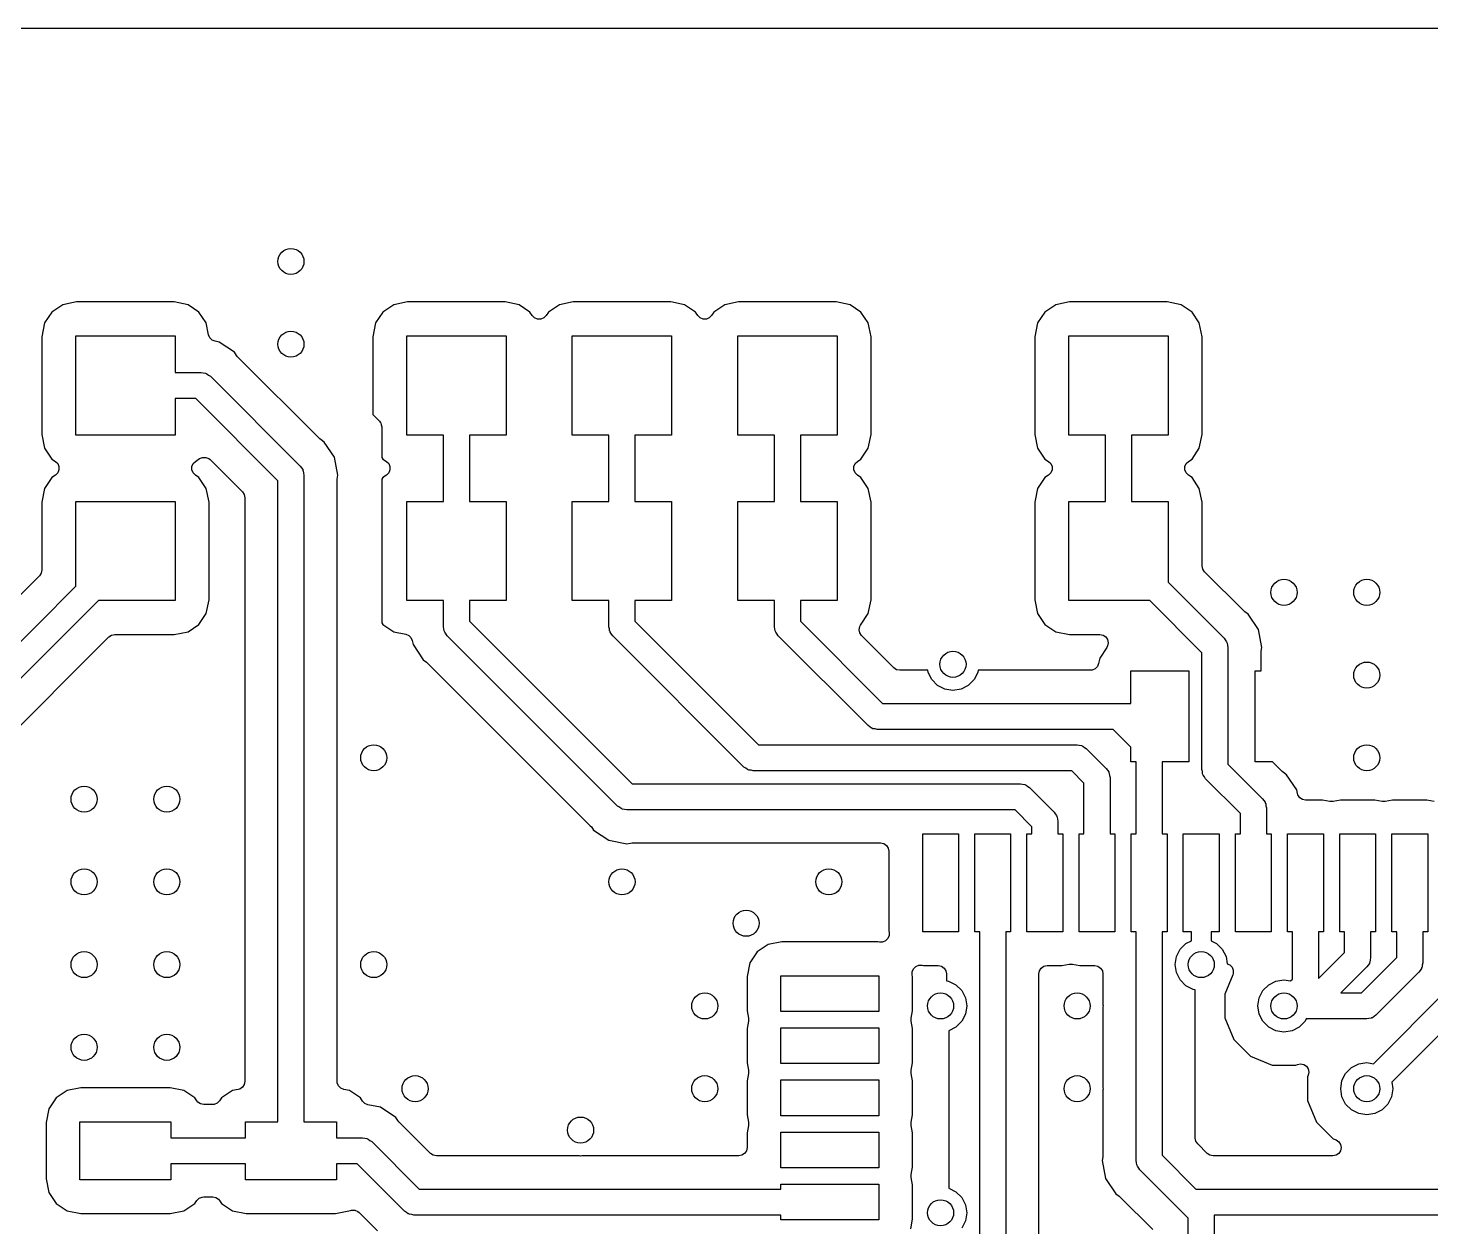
# Model space of a CAD drawing. Extents: x 0.03 to 3.17, y 0.03 to 3.97.
# Drawn here: x 1.516 to 2.364, y 3.241 to 3.966 of the extents above; entities that cross this region are included whole.
import ezdxf

# ---------------------------------------------------------------- set-up
doc = ezdxf.new("R2010")
doc.units = 0
doc.header["$MEASUREMENT"] = 0
doc.layers.add('BLACK', color=7, linetype='CONTINUOUS')

msp = doc.modelspace()

# ---------------------------------------------------------------- linework, layer by layer
at = {"layer": 'BLACK', "linetype": 'CONTINUOUS'}
for p, q in [((0.038937, 3.96606), (3.16106, 3.96606)), ((1.5372, 3.79884), (1.53058, 3.79442)), ((1.54549, 3.80049), (1.5372, 3.79884)), ((1.60451, 3.80049), (1.54549, 3.80049)), ((1.6128, 3.79884), (1.60451, 3.80049)), ((1.61942, 3.79442), (1.6128, 3.79884)), ((1.7372, 3.79884), (1.73058, 3.79442)), ((1.74549, 3.80049), (1.7372, 3.79884)), ((1.80451, 3.80049), (1.74549, 3.80049)), ((1.8128, 3.79884), (1.80451, 3.80049)), ((1.81942, 3.79442), (1.8128, 3.79884)), ((1.8372, 3.79884), (1.83058, 3.79442)), ((1.84549, 3.80049), (1.8372, 3.79884)), ((1.90451, 3.80049), (1.84549, 3.80049)), ((1.9128, 3.79884), (1.90451, 3.80049)), ((1.91942, 3.79442), (1.9128, 3.79884)), ((1.9372, 3.79884), (1.93058, 3.79442)), ((1.94549, 3.80049), (1.9372, 3.79884)), ((2.00451, 3.80049), (1.94549, 3.80049)), ((2.0128, 3.79884), (2.00451, 3.80049)), ((2.01942, 3.79442), (2.0128, 3.79884)), ((2.1372, 3.79884), (2.13058, 3.79442)), ((2.14549, 3.80049), (2.1372, 3.79884)), ((2.20451, 3.80049), (2.14549, 3.80049)), ((2.2128, 3.79884), (2.20451, 3.80049)), ((2.21942, 3.79442), (2.2128, 3.79884)), ((1.53058, 3.79442), (1.52616, 3.7878)), ((1.62384, 3.7878), (1.61942, 3.79442)), ((1.73058, 3.79442), (1.72616, 3.7878)), ((1.82084, 3.79229), (1.81942, 3.79442)), ((1.82222, 3.79091), (1.82084, 3.79229)), ((1.82402, 3.79016), (1.82222, 3.79091)), ((1.82598, 3.79016), (1.82402, 3.79016)), ((1.82778, 3.79091), (1.82598, 3.79016)), ((1.82916, 3.79229), (1.82778, 3.79091)), ((1.83058, 3.79442), (1.82916, 3.79229)), ((1.92084, 3.79229), (1.91942, 3.79442)), ((1.92222, 3.79091), (1.92084, 3.79229)), ((1.92402, 3.79016), (1.92222, 3.79091)), ((1.92598, 3.79016), (1.92402, 3.79016)), ((1.92778, 3.79091), (1.92598, 3.79016)), ((1.92916, 3.79229), (1.92778, 3.79091)), ((1.93058, 3.79442), (1.92916, 3.79229)), ((2.02384, 3.7878), (2.01942, 3.79442)), ((2.13058, 3.79442), (2.12616, 3.7878)), ((2.22384, 3.7878), (2.21942, 3.79442)), ((1.52616, 3.7878), (1.52451, 3.77951)), ((1.62526, 3.78067), (1.62384, 3.7878)), ((1.62601, 3.77887), (1.62526, 3.78067)), ((1.72616, 3.7878), (1.72451, 3.77951)), ((2.02549, 3.77951), (2.02384, 3.7878)), ((2.12616, 3.7878), (2.12451, 3.77951)), ((2.22549, 3.77951), (2.22384, 3.7878)), ((1.52451, 3.77951), (1.52451, 3.72049)), ((1.545, 3.72), (1.545, 3.78)), ((1.545, 3.78), (1.605, 3.78)), ((1.605, 3.78), (1.605, 3.75787)), ((1.62738, 3.77749), (1.62601, 3.77887)), ((1.62919, 3.77674), (1.62738, 3.77749)), ((1.63162, 3.77626), (1.62919, 3.77674)), ((1.64084, 3.7701), (1.63162, 3.77626)), ((1.72451, 3.77951), (1.72451, 3.73245)), ((1.745, 3.72), (1.745, 3.78)), ((1.745, 3.78), (1.805, 3.78)), ((1.805, 3.78), (1.805, 3.72)), ((1.845, 3.72), (1.845, 3.78)), ((1.845, 3.78), (1.905, 3.78)), ((1.905, 3.78), (1.905, 3.72)), ((1.945, 3.72), (1.945, 3.78)), ((1.945, 3.78), (2.005, 3.78)), ((2.005, 3.78), (2.005, 3.72)), ((2.02549, 3.72049), (2.02549, 3.77951)), ((2.12451, 3.77951), (2.12451, 3.72049)), ((2.145, 3.72), (2.145, 3.78)), ((2.145, 3.78), (2.205, 3.78)), ((2.205, 3.78), (2.205, 3.72)), ((2.22549, 3.72049), (2.22549, 3.77951)), ((1.64213, 3.76818), (1.64084, 3.7701)), ((1.64275, 3.76742), (1.64213, 3.76818)), ((1.69242, 3.71775), (1.64275, 3.76742)), ((1.605, 3.75787), (1.62076, 3.75787)), ((1.62076, 3.75787), (1.62204, 3.75758)), ((1.62204, 3.75758), (1.62335, 3.75743)), ((1.62335, 3.75743), (1.62373, 3.75719)), ((1.62373, 3.75719), (1.62418, 3.75709)), ((1.62418, 3.75709), (1.6252, 3.75627)), ((1.6252, 3.75627), (1.62632, 3.75557)), ((1.62632, 3.75557), (1.68058, 3.70131)), ((1.61749, 3.74213), (1.605, 3.74213)), ((1.605, 3.74213), (1.605, 3.72)), ((1.66713, 3.69249), (1.61749, 3.74213)), ((1.72451, 3.73245), (1.72848, 3.72848)), ((1.72848, 3.72848), (1.729, 3.72778)), ((1.729, 3.72778), (1.72914, 3.72766)), ((1.72914, 3.72766), (1.72917, 3.72755)), ((1.72917, 3.72755), (1.72932, 3.72735)), ((1.72932, 3.72735), (1.72958, 3.72616)), ((1.72958, 3.72616), (1.72992, 3.725)), ((1.72992, 3.725), (1.72992, 3.70657)), ((1.52451, 3.72049), (1.52616, 3.7122)), ((1.605, 3.72), (1.545, 3.72)), ((1.69318, 3.71713), (1.69242, 3.71775)), ((1.6951, 3.71584), (1.69318, 3.71713)), ((1.70126, 3.70662), (1.6951, 3.71584)), ((1.76713, 3.72), (1.745, 3.72)), ((1.76713, 3.68), (1.76713, 3.72)), ((1.805, 3.72), (1.78287, 3.72)), ((1.78287, 3.72), (1.78287, 3.68)), ((1.86713, 3.72), (1.845, 3.72)), ((1.86713, 3.68), (1.86713, 3.72)), ((1.905, 3.72), (1.88287, 3.72)), ((1.88287, 3.72), (1.88287, 3.68)), ((1.96713, 3.72), (1.945, 3.72)), ((1.96713, 3.68), (1.96713, 3.72)), ((2.005, 3.72), (1.98287, 3.72)), ((1.98287, 3.72), (1.98287, 3.68)), ((2.02384, 3.7122), (2.02549, 3.72049)), ((2.12451, 3.72049), (2.12616, 3.7122)), ((2.16713, 3.72), (2.145, 3.72)), ((2.16713, 3.68), (2.16713, 3.72)), ((2.205, 3.72), (2.18287, 3.72)), ((2.18287, 3.72), (2.18287, 3.68)), ((2.22384, 3.7122), (2.22549, 3.72049)), ((1.52616, 3.7122), (1.53058, 3.70558)), ((1.53058, 3.70558), (1.53271, 3.70416)), ((1.53271, 3.70416), (1.53409, 3.70278)), ((1.61591, 3.70278), (1.61729, 3.70416)), ((1.61729, 3.70416), (1.6198, 3.70584)), ((1.6198, 3.70584), (1.6216, 3.70658)), ((1.6216, 3.70658), (1.62355, 3.70658)), ((1.62355, 3.70658), (1.62536, 3.70584)), ((1.62536, 3.70584), (1.62611, 3.70521)), ((1.62611, 3.70521), (1.64566, 3.68567)), ((1.70342, 3.69575), (1.70126, 3.70662)), ((1.72992, 3.70657), (1.73058, 3.70558)), ((1.73058, 3.70558), (1.73271, 3.70416)), ((1.73271, 3.70416), (1.73409, 3.70278)), ((2.01591, 3.70278), (2.01729, 3.70416)), ((2.01729, 3.70416), (2.01942, 3.70558)), ((2.01942, 3.70558), (2.02384, 3.7122)), ((2.12616, 3.7122), (2.13058, 3.70558)), ((2.13058, 3.70558), (2.13271, 3.70416)), ((2.13271, 3.70416), (2.13409, 3.70278)), ((2.21591, 3.70278), (2.21729, 3.70416)), ((2.21729, 3.70416), (2.21942, 3.70558)), ((2.21942, 3.70558), (2.22384, 3.7122)), ((1.53271, 3.69584), (1.53058, 3.69442)), ((1.53409, 3.69722), (1.53271, 3.69584)), ((1.53409, 3.70278), (1.53484, 3.70098)), ((1.53484, 3.69902), (1.53409, 3.69722)), ((1.53484, 3.70098), (1.53484, 3.69902)), ((1.61516, 3.70098), (1.61591, 3.70278)), ((1.61516, 3.69902), (1.61516, 3.70098)), ((1.61591, 3.69722), (1.61516, 3.69902)), ((1.61729, 3.69584), (1.61591, 3.69722)), ((1.61942, 3.69442), (1.61729, 3.69584)), ((1.68058, 3.70131), (1.68128, 3.70019)), ((1.68128, 3.70019), (1.6821, 3.69916)), ((1.6821, 3.69916), (1.6822, 3.69872)), ((1.6822, 3.69872), (1.68244, 3.69834)), ((1.68244, 3.69834), (1.68258, 3.69703)), ((1.68258, 3.69703), (1.68287, 3.69575)), ((1.68287, 3.69575), (1.68287, 3.305)), ((1.70297, 3.69349), (1.70342, 3.69575)), ((1.73271, 3.69584), (1.73058, 3.69442)), ((1.73409, 3.69722), (1.73271, 3.69584)), ((1.73409, 3.70278), (1.73484, 3.70098)), ((1.73484, 3.69902), (1.73409, 3.69722)), ((1.73484, 3.70098), (1.73484, 3.69902)), ((2.01516, 3.70098), (2.01591, 3.70278)), ((2.01516, 3.69902), (2.01516, 3.70098)), ((2.01591, 3.69722), (2.01516, 3.69902)), ((2.01729, 3.69584), (2.01591, 3.69722)), ((2.01942, 3.69442), (2.01729, 3.69584)), ((2.13271, 3.69584), (2.13058, 3.69442)), ((2.13409, 3.69722), (2.13271, 3.69584)), ((2.13409, 3.70278), (2.13484, 3.70098)), ((2.13484, 3.69902), (2.13409, 3.69722)), ((2.13484, 3.70098), (2.13484, 3.69902)), ((2.21516, 3.70098), (2.21591, 3.70278)), ((2.21516, 3.69902), (2.21516, 3.70098)), ((2.21591, 3.69722), (2.21516, 3.69902)), ((2.21729, 3.69584), (2.21591, 3.69722)), ((2.21942, 3.69442), (2.21729, 3.69584)), ((1.52616, 3.6878), (1.52451, 3.67951)), ((1.53058, 3.69442), (1.52616, 3.6878)), ((1.62384, 3.6878), (1.61942, 3.69442)), ((1.62549, 3.67951), (1.62384, 3.6878)), ((1.66713, 3.305), (1.66713, 3.69249)), ((1.70287, 3.69251), (1.70297, 3.69349)), ((1.70287, 3.32942), (1.70287, 3.69251)), ((1.73058, 3.69442), (1.72992, 3.69343)), ((1.72992, 3.69343), (1.72992, 3.60657)), ((2.02384, 3.6878), (2.01942, 3.69442)), ((2.02549, 3.67951), (2.02384, 3.6878)), ((2.12616, 3.6878), (2.12451, 3.67951)), ((2.13058, 3.69442), (2.12616, 3.6878)), ((2.22384, 3.6878), (2.21942, 3.69442)), ((2.22549, 3.67951), (2.22384, 3.6878)), ((1.52451, 3.67951), (1.52451, 3.6385)), ((1.545, 3.62864), (1.545, 3.68)), ((1.545, 3.68), (1.605, 3.68)), ((1.605, 3.68), (1.605, 3.62)), ((1.62549, 3.62049), (1.62549, 3.67951)), ((1.64566, 3.68567), (1.64675, 3.68404)), ((1.64675, 3.68404), (1.64713, 3.68213)), ((1.64713, 3.68213), (1.64713, 3.32942)), ((1.745, 3.62), (1.745, 3.68)), ((1.745, 3.68), (1.76713, 3.68)), ((1.78287, 3.68), (1.805, 3.68)), ((1.805, 3.68), (1.805, 3.62)), ((1.845, 3.62), (1.845, 3.68)), ((1.845, 3.68), (1.86713, 3.68)), ((1.88287, 3.68), (1.905, 3.68)), ((1.905, 3.68), (1.905, 3.62)), ((1.945, 3.62), (1.945, 3.68)), ((1.945, 3.68), (1.96713, 3.68)), ((1.98287, 3.68), (2.005, 3.68)), ((2.005, 3.68), (2.005, 3.62)), ((2.02549, 3.62049), (2.02549, 3.67951)), ((2.12451, 3.67951), (2.12451, 3.62049)), ((2.145, 3.62), (2.145, 3.68)), ((2.145, 3.68), (2.16713, 3.68)), ((2.18287, 3.68), (2.205, 3.68)), ((2.205, 3.68), (2.205, 3.63114)), ((2.22549, 3.641), (2.22549, 3.67951)), ((1.52413, 3.63659), (1.52305, 3.63497)), ((1.52451, 3.6385), (1.52413, 3.63659)), ((2.22587, 3.63909), (2.22549, 3.641)), ((2.22695, 3.63747), (2.22587, 3.63909)), ((2.25067, 3.61375), (2.22695, 3.63747)), ((1.52305, 3.63497), (1.41253, 3.52445)), ((1.41886, 3.5025), (1.545, 3.62864)), ((2.205, 3.63114), (2.23883, 3.59731)), ((1.55864, 3.62), (1.43, 3.49136)), ((1.605, 3.62), (1.55864, 3.62)), ((1.62384, 3.6122), (1.62549, 3.62049)), ((1.76713, 3.62), (1.745, 3.62)), ((1.76713, 3.60425), (1.76713, 3.62)), ((1.805, 3.62), (1.78287, 3.62)), ((1.78287, 3.62), (1.78287, 3.60751)), ((1.86713, 3.62), (1.845, 3.62)), ((1.86713, 3.60425), (1.86713, 3.62)), ((1.905, 3.62), (1.88287, 3.62)), ((1.88287, 3.62), (1.88287, 3.60751)), ((1.96713, 3.62), (1.945, 3.62)), ((1.96713, 3.60425), (1.96713, 3.62)), ((2.005, 3.62), (1.98287, 3.62)), ((1.98287, 3.62), (1.98287, 3.60751)), ((2.02384, 3.6122), (2.02549, 3.62049)), ((2.12451, 3.62049), (2.12616, 3.6122)), ((2.19386, 3.62), (2.145, 3.62)), ((2.22537, 3.58849), (2.19386, 3.62)), ((1.61942, 3.60558), (1.62384, 3.6122)), ((2.01916, 3.6052), (2.02384, 3.6122)), ((2.12616, 3.6122), (2.13058, 3.60558)), ((2.25143, 3.61313), (2.25067, 3.61375)), ((2.25334, 3.61185), (2.25143, 3.61313)), ((2.2595, 3.60263), (2.25334, 3.61185)), ((1.6128, 3.60116), (1.61942, 3.60558)), ((1.72992, 3.60657), (1.73058, 3.60558)), ((1.73058, 3.60558), (1.7372, 3.60116)), ((1.76742, 3.60297), (1.76713, 3.60425)), ((1.76756, 3.60166), (1.76742, 3.60297)), ((1.78287, 3.60751), (1.88114, 3.50925)), ((1.86742, 3.60297), (1.86713, 3.60425)), ((1.86756, 3.60166), (1.86742, 3.60297)), ((1.88287, 3.60751), (1.95751, 3.53287)), ((1.96742, 3.60297), (1.96713, 3.60425)), ((1.96756, 3.60166), (1.96742, 3.60297)), ((1.98287, 3.60751), (2.03251, 3.55787)), ((2.01832, 3.60242), (2.0187, 3.60433)), ((2.0187, 3.60433), (2.01916, 3.6052)), ((2.13058, 3.60558), (2.1372, 3.60116)), ((2.26167, 3.59175), (2.2595, 3.60263)), ((1.45195, 3.48503), (1.56497, 3.59805)), ((1.56497, 3.59805), (1.56659, 3.59913)), ((1.56659, 3.59913), (1.5685, 3.59951)), ((1.5685, 3.59951), (1.60451, 3.59951)), ((1.60451, 3.59951), (1.6128, 3.60116)), ((1.7372, 3.60116), (1.74433, 3.59974)), ((1.74433, 3.59974), (1.74613, 3.59899)), ((1.74613, 3.59899), (1.74751, 3.59762)), ((1.74751, 3.59762), (1.74826, 3.59581)), ((1.74826, 3.59581), (1.74874, 3.59338)), ((1.7678, 3.60128), (1.76756, 3.60166)), ((1.7679, 3.60084), (1.7678, 3.60128)), ((1.76872, 3.59981), (1.7679, 3.60084)), ((1.76942, 3.59869), (1.76872, 3.59981)), ((1.87231, 3.49581), (1.76942, 3.59869)), ((1.8678, 3.60128), (1.86756, 3.60166)), ((1.8679, 3.60084), (1.8678, 3.60128)), ((1.86872, 3.59981), (1.8679, 3.60084)), ((1.86942, 3.59869), (1.86872, 3.59981)), ((1.94868, 3.51943), (1.86942, 3.59869)), ((1.9678, 3.60128), (1.96756, 3.60166)), ((1.9679, 3.60084), (1.9678, 3.60128)), ((1.96872, 3.59981), (1.9679, 3.60084)), ((1.96942, 3.59869), (1.96872, 3.59981)), ((2.02368, 3.54443), (1.96942, 3.59869)), ((2.0187, 3.60051), (2.01832, 3.60242)), ((2.01979, 3.59889), (2.0187, 3.60051)), ((2.03933, 3.57934), (2.01979, 3.59889)), ((2.1372, 3.60116), (2.14549, 3.59951)), ((2.14549, 3.59951), (2.1638, 3.59951)), ((2.1638, 3.59951), (2.16571, 3.59913)), ((2.16571, 3.59913), (2.16733, 3.59805)), ((2.16733, 3.59805), (2.16842, 3.59642)), ((2.16842, 3.59642), (2.1688, 3.59451)), ((2.1688, 3.59451), (2.16842, 3.5926)), ((2.23883, 3.59731), (2.23952, 3.5962)), ((2.23952, 3.5962), (2.24034, 3.59517)), ((2.24034, 3.59517), (2.24044, 3.59473)), ((2.24044, 3.59473), (2.24068, 3.59434)), ((2.24068, 3.59434), (2.24083, 3.59303)), ((1.74874, 3.59338), (1.7549, 3.58416)), ((2.16796, 3.59173), (2.16366, 3.5853)), ((2.16842, 3.5926), (2.16796, 3.59173)), ((2.22537, 3.51793), (2.22537, 3.58849)), ((2.24083, 3.59303), (2.24112, 3.59175)), ((2.24112, 3.59175), (2.24112, 3.52119)), ((2.26112, 3.58851), (2.26122, 3.58949)), ((2.26112, 3.5775), (2.26112, 3.58851)), ((2.26122, 3.58949), (2.26167, 3.59175)), ((1.7549, 3.58416), (1.75682, 3.58287)), ((1.75682, 3.58287), (1.75758, 3.58225)), ((1.75758, 3.58225), (1.85588, 3.48396)), ((2.04096, 3.57825), (2.03933, 3.57934)), ((2.04287, 3.57787), (2.04096, 3.57825)), ((2.05983, 3.57787), (2.04287, 3.57787)), ((2.06002, 3.57663), (2.05983, 3.57787)), ((2.09017, 3.57787), (2.08998, 3.57663)), ((2.15808, 3.57787), (2.09017, 3.57787)), ((2.15905, 3.57797), (2.15808, 3.57787)), ((2.16086, 3.57872), (2.15905, 3.57797)), ((2.16224, 3.5801), (2.16086, 3.57872)), ((2.16298, 3.5819), (2.16224, 3.5801)), ((2.16366, 3.5853), (2.16298, 3.5819)), ((2.1825, 3.5775), (2.2175, 3.5775)), ((2.1825, 3.55787), (2.1825, 3.5775)), ((2.2175, 3.5775), (2.2175, 3.5225)), ((2.2575, 3.5225), (2.2575, 3.5775)), ((2.2575, 3.5775), (2.26112, 3.5775)), ((2.06226, 3.57224), (2.06002, 3.57663)), ((2.06574, 3.56876), (2.06226, 3.57224)), ((2.07013, 3.56652), (2.06574, 3.56876)), ((2.08426, 3.56876), (2.07987, 3.56652)), ((2.08774, 3.57224), (2.08426, 3.56876)), ((2.08998, 3.57663), (2.08774, 3.57224)), ((2.075, 3.56575), (2.07013, 3.56652)), ((2.07987, 3.56652), (2.075, 3.56575)), ((2.03251, 3.55787), (2.1825, 3.55787)), ((2.0248, 3.54373), (2.02368, 3.54443)), ((2.02582, 3.54291), (2.0248, 3.54373)), ((2.02627, 3.54281), (2.02582, 3.54291)), ((2.02665, 3.54257), (2.02627, 3.54281)), ((2.02796, 3.54242), (2.02665, 3.54257)), ((2.02924, 3.54213), (2.02796, 3.54242)), ((2.17174, 3.54213), (2.02924, 3.54213)), ((2.1825, 3.53136), (2.17174, 3.54213)), ((1.95751, 3.53287), (2.15001, 3.53287)), ((2.15001, 3.53287), (2.1513, 3.53258)), ((2.1513, 3.53258), (2.1526, 3.53243)), ((2.1526, 3.53243), (2.15299, 3.53219)), ((2.15299, 3.53219), (2.15343, 3.53209)), ((2.15343, 3.53209), (2.15445, 3.53127)), ((2.15445, 3.53127), (2.15557, 3.53057)), ((2.15557, 3.53057), (2.16759, 3.51855)), ((2.1825, 3.5225), (2.1825, 3.53136)), ((1.9498, 3.51873), (1.94868, 3.51943)), ((1.95082, 3.51791), (1.9498, 3.51873)), ((1.95127, 3.51781), (1.95082, 3.51791)), ((1.95165, 3.51757), (1.95127, 3.51781)), ((2.16759, 3.51855), (2.16828, 3.51744)), ((2.18563, 3.5225), (2.1825, 3.5225)), ((2.18563, 3.47894), (2.18563, 3.5225)), ((2.2175, 3.5225), (2.20138, 3.5225)), ((2.20138, 3.5225), (2.20138, 3.47894)), ((2.22567, 3.51665), (2.22537, 3.51793)), ((2.24112, 3.52119), (2.26207, 3.50024)), ((2.2681, 3.5225), (2.2575, 3.5225)), ((2.27392, 3.51668), (2.2681, 3.5225)), ((1.88114, 3.50925), (2.11576, 3.50925)), ((1.95296, 3.51742), (1.95165, 3.51757)), ((1.95424, 3.51713), (1.95296, 3.51742)), ((2.14674, 3.51713), (1.95424, 3.51713)), ((2.11576, 3.50925), (2.11704, 3.50896)), ((2.15413, 3.50973), (2.14674, 3.51713)), ((2.15413, 3.47894), (2.15413, 3.50973)), ((2.16828, 3.51744), (2.1691, 3.51641)), ((2.1691, 3.51641), (2.1692, 3.51597)), ((2.1692, 3.51597), (2.16944, 3.51558)), ((2.16944, 3.51558), (2.16959, 3.51427)), ((2.16959, 3.51427), (2.16988, 3.51299)), ((2.16988, 3.51299), (2.16988, 3.47894)), ((2.22581, 3.51534), (2.22567, 3.51665)), ((2.22605, 3.51496), (2.22581, 3.51534)), ((2.22615, 3.51452), (2.22605, 3.51496)), ((2.22697, 3.51349), (2.22615, 3.51452)), ((2.22767, 3.51237), (2.22697, 3.51349)), ((2.24862, 3.49142), (2.22767, 3.51237)), ((2.27467, 3.51606), (2.27392, 3.51668)), ((2.27659, 3.51478), (2.27467, 3.51606)), ((2.28275, 3.50556), (2.27659, 3.51478)), ((2.11704, 3.50896), (2.11835, 3.50881)), ((2.11835, 3.50881), (2.11873, 3.50857)), ((2.11873, 3.50857), (2.11918, 3.50847)), ((2.11918, 3.50847), (2.1202, 3.50765)), ((2.1202, 3.50765), (2.12132, 3.50695)), ((2.12132, 3.50695), (2.13609, 3.49217)), ((2.28317, 3.50345), (2.28275, 3.50556)), ((2.28346, 3.50251), (2.28317, 3.50345)), ((2.28454, 3.50089), (2.28346, 3.50251)), ((2.28616, 3.49981), (2.28454, 3.50089)), ((1.87342, 3.49511), (1.87231, 3.49581)), ((1.87445, 3.49429), (1.87342, 3.49511)), ((1.87489, 3.49419), (1.87445, 3.49429)), ((1.87527, 3.49395), (1.87489, 3.49419)), ((1.87658, 3.4938), (1.87527, 3.49395)), ((1.87786, 3.4935), (1.87658, 3.4938)), ((2.11249, 3.4935), (1.87786, 3.4935)), ((2.12264, 3.48335), (2.11249, 3.4935)), ((2.26207, 3.50024), (2.26277, 3.49913)), ((2.26277, 3.49913), (2.26359, 3.4981)), ((2.26359, 3.4981), (2.26369, 3.49766)), ((2.26369, 3.49766), (2.26393, 3.49727)), ((2.26393, 3.49727), (2.26408, 3.49597)), ((2.26408, 3.49597), (2.26437, 3.49469)), ((2.26437, 3.49469), (2.26437, 3.47894)), ((2.28808, 3.49943), (2.28616, 3.49981)), ((2.29833, 3.49943), (2.28808, 3.49943)), ((2.30276, 3.49854), (2.29833, 3.49943)), ((2.30472, 3.49854), (2.30276, 3.49854)), ((2.30915, 3.49943), (2.30472, 3.49854)), ((2.32982, 3.49943), (2.30915, 3.49943)), ((2.33426, 3.49854), (2.32982, 3.49943)), ((2.33621, 3.49854), (2.33426, 3.49854)), ((2.34065, 3.49943), (2.33621, 3.49854)), ((2.36132, 3.49943), (2.34065, 3.49943)), ((2.36576, 3.49854), (2.36132, 3.49943)), ((1.85588, 3.48396), (1.8565, 3.4832)), ((2.13609, 3.49217), (2.13679, 3.49106)), ((2.13679, 3.49106), (2.13761, 3.49003)), ((2.13761, 3.49003), (2.13771, 3.48959)), ((2.13771, 3.48959), (2.13795, 3.4892)), ((2.13795, 3.4892), (2.13809, 3.4879)), ((2.13809, 3.4879), (2.13839, 3.48661)), ((2.13839, 3.48661), (2.13839, 3.47894)), ((2.24862, 3.47894), (2.24862, 3.49142)), ((1.8565, 3.4832), (1.85778, 3.48128)), ((1.85778, 3.48128), (1.867, 3.47512)), ((2.05669, 3.41988), (2.05669, 3.47894)), ((2.05669, 3.47894), (2.07835, 3.47894)), ((2.07835, 3.47894), (2.07835, 3.41988)), ((2.08819, 3.41988), (2.08819, 3.47894)), ((2.08819, 3.47894), (2.10984, 3.47894)), ((2.10984, 3.47894), (2.10984, 3.41988)), ((2.11969, 3.41988), (2.11969, 3.47894)), ((2.11969, 3.47894), (2.12264, 3.47894)), ((2.12264, 3.47894), (2.12264, 3.48335)), ((2.13839, 3.47894), (2.14134, 3.47894)), ((2.14134, 3.47894), (2.14134, 3.41988)), ((2.15118, 3.41988), (2.15118, 3.47894)), ((2.15118, 3.47894), (2.15413, 3.47894)), ((2.16988, 3.47894), (2.17283, 3.47894)), ((2.17283, 3.47894), (2.17283, 3.41988)), ((2.18268, 3.41988), (2.18268, 3.47894)), ((2.18268, 3.47894), (2.18563, 3.47894)), ((2.20138, 3.47894), (2.20433, 3.47894)), ((2.20433, 3.47894), (2.20433, 3.41988)), ((2.21417, 3.41988), (2.21417, 3.47894)), ((2.21417, 3.47894), (2.23583, 3.47894)), ((2.23583, 3.47894), (2.23583, 3.41988)), ((2.24567, 3.41988), (2.24567, 3.47894)), ((2.24567, 3.47894), (2.24862, 3.47894)), ((2.26437, 3.47894), (2.26732, 3.47894)), ((2.26732, 3.47894), (2.26732, 3.41988)), ((2.27717, 3.41988), (2.27717, 3.47894)), ((2.27717, 3.47894), (2.29882, 3.47894)), ((2.29882, 3.47894), (2.29882, 3.41988)), ((2.30866, 3.41988), (2.30866, 3.47894)), ((2.30866, 3.47894), (2.33031, 3.47894)), ((2.33031, 3.47894), (2.33031, 3.41988)), ((2.34016, 3.41988), (2.34016, 3.47894)), ((2.34016, 3.47894), (2.36181, 3.47894)), ((2.36181, 3.47894), (2.36181, 3.41988)), ((1.867, 3.47512), (1.87787, 3.47296)), ((1.87787, 3.47296), (1.88014, 3.47341)), ((1.88014, 3.47341), (1.88111, 3.4735)), ((1.88111, 3.4735), (2.0312, 3.4735)), ((2.0312, 3.4735), (2.03312, 3.47312)), ((2.03312, 3.47312), (2.03474, 3.47204)), ((2.03474, 3.47204), (2.03582, 3.47042)), ((2.03582, 3.47042), (2.0362, 3.4685)), ((2.0362, 3.4685), (2.0362, 3.42037)), ((2.03638, 3.41755), (2.03563, 3.41575)), ((2.0362, 3.42037), (2.03638, 3.4195)), ((2.03638, 3.4195), (2.03638, 3.41755)), ((2.07835, 3.41988), (2.05669, 3.41988)), ((2.09114, 3.41988), (2.08819, 3.41988)), ((2.09114, 3.16949), (2.09114, 3.41988)), ((2.10984, 3.41988), (2.10689, 3.41988)), ((2.10689, 3.41988), (2.10689, 3.17275)), ((2.14134, 3.41988), (2.11969, 3.41988)), ((2.17283, 3.41988), (2.15118, 3.41988)), ((2.18563, 3.41988), (2.18268, 3.41988)), ((2.18563, 3.2815), (2.18563, 3.41988)), ((2.20433, 3.41988), (2.20138, 3.41988)), ((2.20138, 3.41988), (2.20138, 3.28476)), ((2.21909, 3.41988), (2.21417, 3.41988)), ((2.21909, 3.41445), (2.21909, 3.41988)), ((2.23583, 3.41988), (2.23091, 3.41988)), ((2.23091, 3.41988), (2.23091, 3.41445)), ((2.26732, 3.41988), (2.24567, 3.41988)), ((2.28012, 3.41988), (2.27717, 3.41988)), ((2.28012, 3.39125), (2.28012, 3.41988)), ((2.29882, 3.41988), (2.29587, 3.41988)), ((2.29587, 3.41988), (2.29587, 3.39165)), ((2.31161, 3.41988), (2.30866, 3.41988)), ((2.31161, 3.4074), (2.31161, 3.41988)), ((2.33031, 3.41988), (2.32736, 3.41988)), ((2.32736, 3.41988), (2.32736, 3.40412)), ((2.34311, 3.41988), (2.34016, 3.41988)), ((2.34311, 3.40425), (2.34311, 3.41988)), ((2.36181, 3.41988), (2.35886, 3.41988)), ((2.35886, 3.41988), (2.35886, 3.40097)), ((1.95664, 3.40773), (1.95222, 3.40111)), ((1.96326, 3.41215), (1.95664, 3.40773)), ((1.97156, 3.4138), (1.96326, 3.41215)), ((2.02963, 3.4138), (1.97156, 3.4138)), ((2.0305, 3.41362), (2.02963, 3.4138)), ((2.03245, 3.41362), (2.0305, 3.41362)), ((2.03425, 3.41437), (2.03245, 3.41362)), ((2.03563, 3.41575), (2.03425, 3.41437)), ((2.21002, 3.40487), (2.21226, 3.40926)), ((2.21226, 3.40926), (2.21574, 3.41274)), ((2.21574, 3.41274), (2.21909, 3.41445)), ((2.23091, 3.41445), (2.23426, 3.41274)), ((2.23426, 3.41274), (2.23774, 3.40926)), ((2.23774, 3.40926), (2.23998, 3.40487)), ((1.95222, 3.40111), (1.95057, 3.39281)), ((2.05256, 3.39882), (2.05436, 3.39957)), ((2.05436, 3.39957), (2.05631, 3.39957)), ((2.05631, 3.39957), (2.05719, 3.39939)), ((2.05719, 3.39939), (2.06614, 3.39939)), ((2.06614, 3.39939), (2.06806, 3.39901)), ((2.06806, 3.39901), (2.06968, 3.39793)), ((2.12835, 3.39793), (2.12998, 3.39901)), ((2.12998, 3.39901), (2.13189, 3.39939)), ((2.13189, 3.39939), (2.14085, 3.39939)), ((2.14085, 3.39939), (2.14528, 3.40027)), ((2.14528, 3.40027), (2.14724, 3.40027)), ((2.14724, 3.40027), (2.15167, 3.39939)), ((2.15167, 3.39939), (2.16063, 3.39939)), ((2.16063, 3.39939), (2.16254, 3.39901)), ((2.16254, 3.39901), (2.16417, 3.39793)), ((2.20925, 3.4), (2.21002, 3.40487)), ((2.21002, 3.39513), (2.20925, 3.4)), ((2.23998, 3.40487), (2.24068, 3.40043)), ((2.24068, 3.40043), (2.24222, 3.39979)), ((2.24222, 3.39979), (2.2436, 3.39841)), ((2.29587, 3.39165), (2.31161, 3.4074)), ((2.32174, 3.38287), (2.34311, 3.40425)), ((2.32576, 3.39968), (2.32506, 3.39857)), ((2.32658, 3.40071), (2.32576, 3.39968)), ((2.32668, 3.40115), (2.32658, 3.40071)), ((2.32692, 3.40153), (2.32668, 3.40115)), ((2.32707, 3.40284), (2.32692, 3.40153)), ((2.32736, 3.40412), (2.32707, 3.40284)), ((2.35856, 3.39969), (2.35842, 3.39838)), ((2.35886, 3.40097), (2.35856, 3.39969)), ((1.95057, 3.39281), (1.95057, 3.37215)), ((1.97106, 3.37165), (1.97106, 3.39331)), ((1.97106, 3.39331), (2.03012, 3.39331)), ((2.03012, 3.39331), (2.03012, 3.37165)), ((2.05043, 3.39564), (2.05118, 3.39744)), ((2.05043, 3.39369), (2.05043, 3.39564)), ((2.05061, 3.39281), (2.05043, 3.39369)), ((2.05061, 3.37215), (2.05061, 3.39281)), ((2.05118, 3.39744), (2.05256, 3.39882)), ((2.06968, 3.39793), (2.07076, 3.39631)), ((2.07076, 3.39631), (2.07114, 3.39439)), ((2.07114, 3.39439), (2.07114, 3.39017)), ((2.12689, 3.39439), (2.12727, 3.39631)), ((2.12689, 3.1831), (2.12689, 3.39439)), ((2.12727, 3.39631), (2.12835, 3.39793)), ((2.16417, 3.39793), (2.16525, 3.39631)), ((2.16525, 3.39631), (2.16563, 3.39439)), ((2.16563, 3.39439), (2.16563, 3.37575)), ((2.21226, 3.39074), (2.21002, 3.39513)), ((2.21574, 3.38726), (2.21226, 3.39074)), ((2.24406, 3.39372), (2.23925, 3.38211)), ((2.2436, 3.39841), (2.24434, 3.39661)), ((2.24434, 3.39466), (2.24406, 3.39372)), ((2.24434, 3.39661), (2.24434, 3.39466)), ((2.27013, 3.38998), (2.275, 3.39075)), ((2.275, 3.39075), (2.27898, 3.39012)), ((2.27898, 3.39012), (2.28012, 3.39125)), ((2.32506, 3.39857), (2.30936, 3.38287)), ((2.35655, 3.39542), (2.33056, 3.36942)), ((2.35725, 3.39653), (2.35655, 3.39542)), ((2.35807, 3.39756), (2.35725, 3.39653)), ((2.35817, 3.398), (2.35807, 3.39756)), ((2.35842, 3.39838), (2.35817, 3.398)), ((2.07114, 3.39017), (2.07239, 3.38998)), ((2.07239, 3.38998), (2.07678, 3.38774)), ((2.07678, 3.38774), (2.08026, 3.38426)), ((2.08026, 3.38426), (2.0825, 3.37987)), ((2.22013, 3.38502), (2.21574, 3.38726)), ((2.22138, 3.38483), (2.22013, 3.38502)), ((2.22138, 3.29511), (2.22138, 3.38483)), ((2.23925, 3.38211), (2.23925, 3.36789)), ((2.26002, 3.37987), (2.26226, 3.38426)), ((2.26226, 3.38426), (2.26574, 3.38774)), ((2.26574, 3.38774), (2.27013, 3.38998)), ((2.30936, 3.38287), (2.32174, 3.38287)), ((2.32898, 3.34012), (2.37461, 3.38574)), ((2.0825, 3.37987), (2.08327, 3.375)), ((2.08327, 3.375), (2.0825, 3.37013)), ((2.16563, 3.37575), (2.16575, 3.375)), ((2.16575, 3.375), (2.16563, 3.37425)), ((2.16563, 3.37425), (2.16563, 3.32575)), ((2.25925, 3.375), (2.26002, 3.37987)), ((2.26002, 3.37013), (2.25925, 3.375)), ((2.38805, 3.37691), (2.34012, 3.32898)), ((1.95057, 3.37215), (1.95146, 3.36771)), ((1.95146, 3.36576), (1.95057, 3.36132)), ((1.95146, 3.36771), (1.95146, 3.36576)), ((2.03012, 3.37165), (1.97106, 3.37165)), ((2.04973, 3.36771), (2.05061, 3.37215)), ((2.04973, 3.36576), (2.04973, 3.36771)), ((2.05061, 3.36132), (2.04973, 3.36576)), ((2.08026, 3.36574), (2.07678, 3.36226)), ((2.0825, 3.37013), (2.08026, 3.36574)), ((2.23925, 3.36789), (2.24469, 3.35475)), ((2.26226, 3.36574), (2.26002, 3.37013)), ((2.26574, 3.36226), (2.26226, 3.36574)), ((2.28774, 3.36574), (2.28426, 3.36226)), ((2.28844, 3.36713), (2.28774, 3.36574)), ((2.325, 3.36713), (2.28844, 3.36713)), ((2.32628, 3.36742), (2.325, 3.36713)), ((2.32759, 3.36756), (2.32628, 3.36742)), ((2.32797, 3.3678), (2.32759, 3.36756)), ((2.32841, 3.3679), (2.32797, 3.3678)), ((2.32944, 3.36872), (2.32841, 3.3679)), ((2.33056, 3.36942), (2.32944, 3.36872)), ((1.95057, 3.36132), (1.95057, 3.34065)), ((1.97106, 3.34016), (1.97106, 3.36181)), ((1.97106, 3.36181), (2.03012, 3.36181)), ((2.03012, 3.36181), (2.03012, 3.34016)), ((2.05061, 3.34065), (2.05061, 3.36132)), ((2.07678, 3.36226), (2.07244, 3.36005)), ((2.07244, 3.36005), (2.07244, 3.26495)), ((2.27013, 3.36002), (2.26574, 3.36226)), ((2.275, 3.35925), (2.27013, 3.36002)), ((2.27987, 3.36002), (2.275, 3.35925)), ((2.28426, 3.36226), (2.27987, 3.36002)), ((2.24469, 3.35475), (2.25475, 3.34469)), ((1.95057, 3.34065), (1.95146, 3.33621)), ((2.03012, 3.34016), (1.97106, 3.34016)), ((2.04973, 3.33621), (2.05061, 3.34065)), ((2.25475, 3.34469), (2.26789, 3.33925)), ((2.28211, 3.33925), (2.28315, 3.33968)), ((2.28315, 3.33968), (2.28506, 3.34006)), ((2.28506, 3.34006), (2.28698, 3.33968)), ((2.28698, 3.33968), (2.2886, 3.3386)), ((2.31574, 3.33774), (2.32013, 3.33998)), ((2.32013, 3.33998), (2.325, 3.34075)), ((2.325, 3.34075), (2.32898, 3.34012)), ((1.95146, 3.33426), (1.95057, 3.32982)), ((1.95146, 3.33621), (1.95146, 3.33426)), ((2.04973, 3.33426), (2.04973, 3.33621)), ((2.05061, 3.32982), (2.04973, 3.33426)), ((2.26789, 3.33925), (2.28211, 3.33925)), ((2.2886, 3.3386), (2.28968, 3.33698)), ((2.28968, 3.33315), (2.28925, 3.33211)), ((2.28925, 3.33211), (2.28925, 3.31789)), ((2.28968, 3.33698), (2.29006, 3.33506)), ((2.29006, 3.33506), (2.28968, 3.33315)), ((2.31002, 3.32987), (2.31226, 3.33426)), ((2.31226, 3.33426), (2.31574, 3.33774)), ((1.5397, 3.32384), (1.53308, 3.31942)), ((1.54799, 3.32549), (1.5397, 3.32384)), ((1.60201, 3.32549), (1.54799, 3.32549)), ((1.6103, 3.32384), (1.60201, 3.32549)), ((1.61692, 3.31942), (1.6103, 3.32384)), ((1.6397, 3.32384), (1.63308, 3.31942)), ((1.6431, 3.32452), (1.6397, 3.32384)), ((1.64404, 3.3248), (1.6431, 3.32452)), ((1.64566, 3.32589), (1.64404, 3.3248)), ((1.64675, 3.32751), (1.64566, 3.32589)), ((1.64713, 3.32942), (1.64675, 3.32751)), ((1.70297, 3.32845), (1.70287, 3.32942)), ((1.70372, 3.32664), (1.70297, 3.32845)), ((1.7051, 3.32526), (1.70372, 3.32664)), ((1.7069, 3.32452), (1.7051, 3.32526)), ((1.7103, 3.32384), (1.7069, 3.32452)), ((1.71692, 3.31942), (1.7103, 3.32384)), ((1.95057, 3.32982), (1.95057, 3.30915)), ((1.97106, 3.30866), (1.97106, 3.33031)), ((1.97106, 3.33031), (2.03012, 3.33031)), ((2.03012, 3.33031), (2.03012, 3.30866)), ((2.05061, 3.30915), (2.05061, 3.32982)), ((2.16563, 3.32575), (2.16575, 3.325)), ((2.16575, 3.325), (2.16563, 3.32425)), ((2.16563, 3.32425), (2.16563, 3.28473)), ((2.30925, 3.325), (2.31002, 3.32987)), ((2.31002, 3.32013), (2.30925, 3.325)), ((2.34075, 3.325), (2.33998, 3.32013)), ((2.34012, 3.32898), (2.34075, 3.325)), ((1.53308, 3.31942), (1.52866, 3.3128)), ((1.61814, 3.3176), (1.61692, 3.31942)), ((1.61876, 3.31684), (1.61814, 3.3176)), ((1.62038, 3.31575), (1.61876, 3.31684)), ((1.62229, 3.31537), (1.62038, 3.31575)), ((1.62771, 3.31537), (1.62229, 3.31537)), ((1.62868, 3.31547), (1.62771, 3.31537)), ((1.63048, 3.31622), (1.62868, 3.31547)), ((1.63186, 3.3176), (1.63048, 3.31622)), ((1.63308, 3.31942), (1.63186, 3.3176)), ((1.71826, 3.31741), (1.71692, 3.31942)), ((1.71964, 3.31603), (1.71826, 3.31741)), ((1.72144, 3.31528), (1.71964, 3.31603)), ((1.72912, 3.31376), (1.72144, 3.31528)), ((2.28925, 3.31789), (2.29469, 3.30475)), ((2.31226, 3.31574), (2.31002, 3.32013)), ((2.31574, 3.31226), (2.31226, 3.31574)), ((2.33774, 3.31574), (2.33426, 3.31226)), ((2.33998, 3.32013), (2.33774, 3.31574)), ((1.52866, 3.3128), (1.52701, 3.30451)), ((1.73834, 3.3076), (1.72912, 3.31376)), ((1.73963, 3.30568), (1.73834, 3.3076)), ((1.95057, 3.30915), (1.95146, 3.30472)), ((2.03012, 3.30866), (1.97106, 3.30866)), ((2.04973, 3.30472), (2.05061, 3.30915)), ((2.32013, 3.31002), (2.31574, 3.31226)), ((2.325, 3.30925), (2.32013, 3.31002)), ((2.32987, 3.31002), (2.325, 3.30925)), ((2.33426, 3.31226), (2.32987, 3.31002)), ((1.52701, 3.30451), (1.52701, 3.27049)), ((1.5475, 3.27), (1.5475, 3.305)), ((1.5475, 3.305), (1.6025, 3.305)), ((1.6025, 3.305), (1.6025, 3.29537)), ((1.6475, 3.29537), (1.6475, 3.305)), ((1.6475, 3.305), (1.66713, 3.305)), ((1.68287, 3.305), (1.7025, 3.305)), ((1.7025, 3.305), (1.7025, 3.29537)), ((1.74025, 3.30492), (1.73963, 3.30568)), ((1.75933, 3.28583), (1.74025, 3.30492)), ((1.95146, 3.30276), (1.95057, 3.29833)), ((1.95057, 3.29833), (1.95057, 3.28937)), ((1.95146, 3.30472), (1.95146, 3.30276)), ((1.97106, 3.27717), (1.97106, 3.29882)), ((1.97106, 3.29882), (2.03012, 3.29882)), ((2.03012, 3.29882), (2.03012, 3.27717)), ((2.04973, 3.30276), (2.04973, 3.30472)), ((2.05061, 3.29833), (2.04973, 3.30276)), ((2.05061, 3.27766), (2.05061, 3.29833)), ((2.29469, 3.30475), (2.30475, 3.29469)), ((1.6025, 3.29537), (1.6475, 3.29537)), ((1.7025, 3.29537), (1.71826, 3.29537)), ((1.71826, 3.29537), (1.71954, 3.29508)), ((1.71954, 3.29508), (1.72085, 3.29493)), ((1.72085, 3.29493), (1.72123, 3.29469)), ((1.72123, 3.29469), (1.72168, 3.29459)), ((1.72168, 3.29459), (1.7227, 3.29377)), ((1.7227, 3.29377), (1.72382, 3.29307)), ((1.72382, 3.29307), (1.75251, 3.26437)), ((1.95057, 3.28937), (1.95019, 3.28746)), ((2.22176, 3.2932), (2.22138, 3.29511)), ((2.22284, 3.29158), (2.22176, 3.2932)), ((2.22859, 3.28583), (2.22284, 3.29158)), ((2.30475, 3.29469), (2.30645, 3.29399)), ((2.30645, 3.29399), (2.30807, 3.29291)), ((2.30807, 3.29291), (2.30916, 3.29128)), ((2.30916, 3.29128), (2.30954, 3.28937)), ((2.30954, 3.28937), (2.30916, 3.28746)), ((1.76096, 3.28475), (1.75933, 3.28583)), ((1.76287, 3.28437), (1.76096, 3.28475)), ((1.84925, 3.28437), (1.76287, 3.28437)), ((1.85, 3.28425), (1.84925, 3.28437)), ((1.85075, 3.28437), (1.85, 3.28425)), ((1.94557, 3.28437), (1.85075, 3.28437)), ((1.94749, 3.28475), (1.94557, 3.28437)), ((1.94911, 3.28583), (1.94749, 3.28475)), ((1.95019, 3.28746), (1.94911, 3.28583)), ((2.16553, 3.28376), (2.16508, 3.2815)), ((2.16508, 3.2815), (2.16725, 3.27062)), ((2.16563, 3.28473), (2.16553, 3.28376)), ((2.18592, 3.28021), (2.18563, 3.2815)), ((2.20138, 3.28476), (2.22177, 3.26437)), ((2.23021, 3.28475), (2.22859, 3.28583)), ((2.23212, 3.28437), (2.23021, 3.28475)), ((2.30454, 3.28437), (2.23212, 3.28437)), ((2.30645, 3.28475), (2.30454, 3.28437)), ((2.30807, 3.28583), (2.30645, 3.28475)), ((2.30916, 3.28746), (2.30807, 3.28583)), ((1.6475, 3.27963), (1.6025, 3.27963)), ((1.6025, 3.27963), (1.6025, 3.27)), ((1.6475, 3.27), (1.6475, 3.27963)), ((1.71499, 3.27963), (1.7025, 3.27963)), ((1.7025, 3.27963), (1.7025, 3.27)), ((1.74368, 3.25093), (1.71499, 3.27963)), ((2.03012, 3.27717), (1.97106, 3.27717)), ((2.04973, 3.27322), (2.05061, 3.27766)), ((2.04973, 3.27127), (2.04973, 3.27322)), ((2.18607, 3.27891), (2.18592, 3.28021)), ((2.18631, 3.27852), (2.18607, 3.27891)), ((2.18641, 3.27808), (2.18631, 3.27852)), ((2.18723, 3.27705), (2.18641, 3.27808)), ((2.18793, 3.27594), (2.18723, 3.27705)), ((2.21713, 3.24674), (2.18793, 3.27594)), ((1.52701, 3.27049), (1.52866, 3.2622)), ((1.6025, 3.27), (1.5475, 3.27)), ((1.7025, 3.27), (1.6475, 3.27)), ((1.75251, 3.26437), (1.97106, 3.26437)), ((1.97106, 3.26437), (1.97106, 3.26732)), ((1.97106, 3.26732), (2.03012, 3.26732)), ((2.03012, 3.26732), (2.03012, 3.24567)), ((2.05061, 3.26683), (2.04973, 3.27127)), ((2.05061, 3.24616), (2.05061, 3.26683)), ((2.07244, 3.26495), (2.07678, 3.26274)), ((2.16725, 3.27062), (2.17341, 3.2614)), ((2.22177, 3.26437), (2.41988, 3.26437)), ((1.52866, 3.2622), (1.53308, 3.25558)), ((1.53308, 3.25558), (1.5397, 3.25116)), ((1.6103, 3.25116), (1.61692, 3.25558)), ((1.61692, 3.25558), (1.61814, 3.2574)), ((1.61814, 3.2574), (1.61952, 3.25878)), ((1.61952, 3.25878), (1.62132, 3.25953)), ((1.62132, 3.25953), (1.62229, 3.25963)), ((1.62229, 3.25963), (1.62771, 3.25963)), ((1.62771, 3.25963), (1.62962, 3.25925)), ((1.62962, 3.25925), (1.63124, 3.25816)), ((1.63124, 3.25816), (1.63186, 3.2574)), ((1.63186, 3.2574), (1.63308, 3.25558)), ((1.63308, 3.25558), (1.6397, 3.25116)), ((2.07678, 3.26274), (2.08026, 3.25926)), ((2.08026, 3.25926), (2.0825, 3.25487)), ((2.17341, 3.2614), (2.17533, 3.26012)), ((2.17533, 3.26012), (2.17608, 3.2595)), ((2.17608, 3.2595), (2.19566, 3.23992)), ((1.5397, 3.25116), (1.54799, 3.24951)), ((1.54799, 3.24951), (1.60201, 3.24951)), ((1.60201, 3.24951), (1.6103, 3.25116)), ((1.6397, 3.25116), (1.64799, 3.24951)), ((1.64799, 3.24951), (1.70201, 3.24951)), ((1.70201, 3.24951), (1.71089, 3.25128)), ((1.71089, 3.25128), (1.71161, 3.25158)), ((1.71161, 3.25158), (1.71356, 3.25158)), ((1.71356, 3.25158), (1.71536, 3.25083)), ((1.71536, 3.25083), (1.71612, 3.25021)), ((1.71612, 3.25021), (1.72725, 3.23908)), ((1.7448, 3.25023), (1.74368, 3.25093)), ((1.74582, 3.24941), (1.7448, 3.25023)), ((1.74627, 3.24931), (1.74582, 3.24941)), ((1.74665, 3.24906), (1.74627, 3.24931)), ((1.74796, 3.24892), (1.74665, 3.24906)), ((1.74924, 3.24862), (1.74796, 3.24892)), ((1.97106, 3.24862), (1.74924, 3.24862)), ((1.97106, 3.24567), (1.97106, 3.24862)), ((2.0825, 3.25487), (2.08327, 3.25)), ((2.08327, 3.25), (2.0825, 3.24513)), ((2.21713, 3.13844), (2.21713, 3.24674)), ((2.41988, 3.24862), (2.23287, 3.24862)), ((2.23287, 3.24862), (2.23287, 3.13844)), ((2.03012, 3.24567), (1.97106, 3.24567)), ((2.04944, 3.24027), (2.05061, 3.24616)), ((2.0825, 3.24513), (2.08026, 3.24074))]:
    msp.add_line(p, q, dxfattribs=at)
at = {"layer": 'BLACK'}
for centre in [(1.675, 3.825), (1.675, 3.775), (2.275, 3.625), (2.325, 3.625), (2.075, 3.5815), (2.325, 3.575), (1.725, 3.525), (2.325, 3.525), (1.55, 3.5), (1.6, 3.5), (1.55, 3.45), (1.6, 3.45), (1.875, 3.45), (2, 3.45), (1.95, 3.425), (1.55, 3.4), (1.6, 3.4), (1.725, 3.4), (2.225, 3.4), (1.925, 3.375), (2.06752, 3.375), (2.15, 3.375), (2.275, 3.375), (1.55, 3.35), (1.6, 3.35), (1.75, 3.325), (1.925, 3.325), (2.15, 3.325), (2.325, 3.325), (1.85, 3.3), (2.06752, 3.25)]:
    msp.add_circle(centre, 0.007874, dxfattribs=at)

doc.saveas('drawing.dxf')
